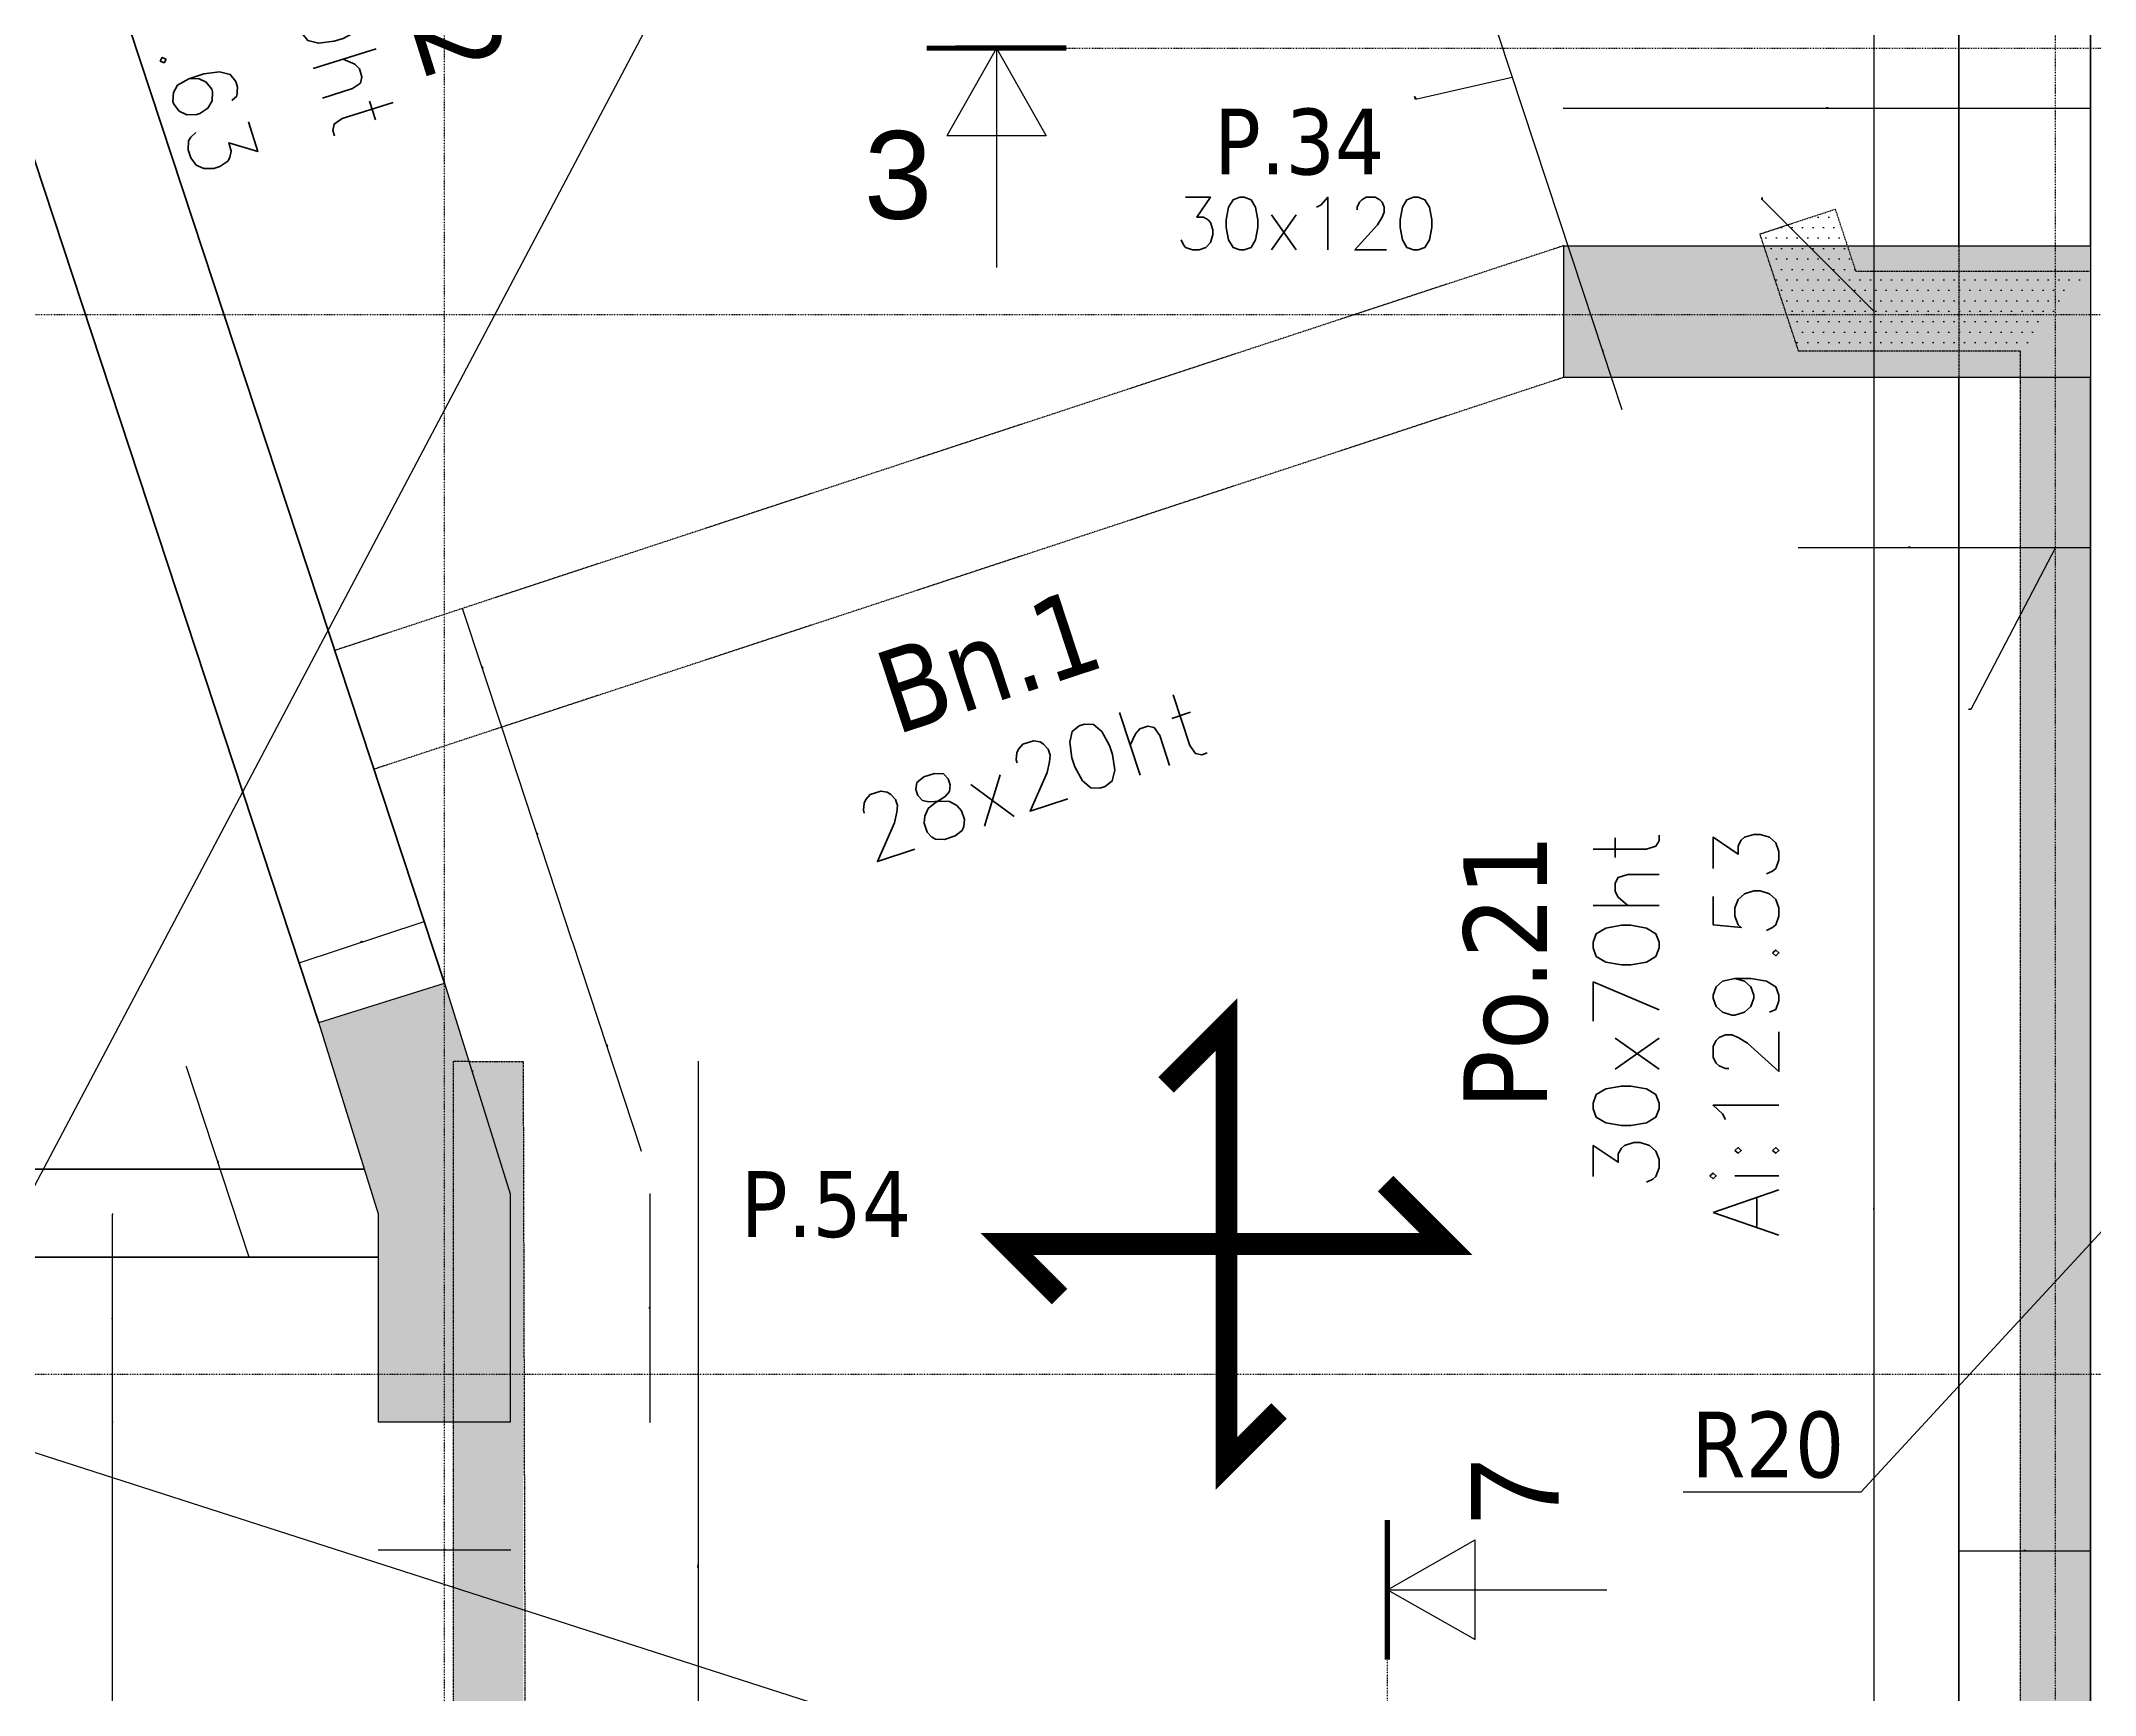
# Model space of a CAD drawing. Extents: x -12912 to 27386, y 1818 to 8189.
# Drawn here: x -512.4 to -44.6, y 6185.4 to 6562.2 of the extents above; entities that cross this region are included whole.
import ezdxf

# ---------------------------------------------------------------- set-up
doc = ezdxf.new("R2010")
doc.units = 0
doc.header["$MEASUREMENT"] = 0
for name, pattern in [('CACHE2', [4.7625, 3.175, -1.5875]), ('GrDotted', [0.4, 0.1, -0.1, 0.1, -0.1]), ('GrFeatureAxis', [0.85, 0.25, -0.2, 0.1, -0.2, 0.1]), ('STRICHPUNKT2_S11', [0.9, 0.7, -0.1, 0, -0.1])]:
    doc.linetypes.add(name, pattern=pattern)
doc.layers.get('0').update_dxf_attribs({"linetype": 'CONTINUOUS'})
doc.layers.get('DEFPOINTS').update_dxf_attribs({"linetype": 'CONTINUOUS'})
for name, color, linetype in [('K_ENT_M_Building_Coffrage PH Sous sol', 7, 'CONTINUOUS'), ('STR_AXES_REPERE', 1, 'CONTINUOUS'), ('STR_COTATION', 1, 'CONTINUOUS'), ('STR_dob_liaisons_voiles', 23, 'CONTINUOUS'), ('STR_SURCH', 9, 'CACHE2'), ('STR_TXT', 102, 'CONTINUOUS')]:
    doc.layers.add(name, color=color, linetype=linetype)
for name, color, linetype, lineweight in [('STR_AXES', 4, 'STRICHPUNKT2_S11', 25), ('STR_dob_dalles', 130, 'CONTINUOUS', 35), ('STR_POUTRES', 102, 'CONTINUOUS', 35)]:
    doc.layers.add(name, color=color, linetype=linetype, lineweight=lineweight)
doc.styles.add('EPAIS', font='TAHOMA.TTF')
doc.styles.add('FIN', font='romans.shx')
doc.styles.add('GrCut', font='swissli.ttf', dxfattribs={"height": 0.2})
doc.styles.add('GrDimensions', font='simplex.shx')
doc.dimstyles.new('nOVO', dxfattribs={"dimscale": 1.3, "dimtxt": 0.09, "dimasz": 0.05, "dimexe": 0.07, "dimexo": 0, "dimgap": 0.05, "dimtad": 1, "dimzin": 0, "dimdsep": 46, "dimtxsty": 'GrDimensions', "dimblk": 'ARCHTICK', "dimcen": 0.09, "dimadec": 0, "dimazin": 0, "dimtfac": 1, "dimtmove": 0, "dimatfit": 3, "dimldrblk": 'OPEN30', "dimfxl": 0, "dimtolj": 1, "dimtzin": 0, "dimarcsym": 0})
doc.dimstyles.new('Novo_MALKO', dxfattribs={"dimscale": 1.3, "dimtxt": 0.09, "dimasz": 0.05, "dimexe": 0.07, "dimexo": 0, "dimgap": 0.05, "dimtad": 1, "dimdec": 0, "dimlfac": 100, "dimzin": 0, "dimdsep": 46, "dimtxsty": 'GrDimensions', "dimblk": 'ARCHTICK', "dimcen": 0.09, "dimadec": 0, "dimazin": 0, "dimtfac": 1, "dimtdec": 0, "dimtmove": 0, "dimatfit": 3, "dimldrblk": 'OPEN30', "dimfxl": 0, "dimtolj": 1, "dimtzin": 0, "dimarcsym": 0})
pattern_1 = [(0, (5243.0074, 5883.9378), (1.190625, 2.38125), [0, -2.38125])]

# ---------------------------------------------------------------- blocks, each defined once
blk = doc.blocks.new('_ArchTick')
at = {"color": 0, "linetype": 'ByBlock', "const_width": 0.15}
blk.add_lwpolyline([(-0.5, -0.5), (0.5, 0.5)], dxfattribs=at)
blk = doc.blocks.new('*D620')
at = {"layer": 'DEFPOINTS', "color": 0, "ltscale": 4.5}
for p in [(-402.56, 6329.69), (-362.73, 6329.69), (-402.56, 6099.69)]:
    blk.add_point(p, dxfattribs=at)
at = {"layer": 'STR_COTATION', "color": 0, "lineweight": -2, "ltscale": 4.5}
for p, q in [((-362.82, 6329.69), (-362.63, 6329.69)), ((-362.73, 6099.69), (-362.73, 6329.69)), ((-362.82, 6099.69), (-362.63, 6099.69))]:
    blk.add_line(p, q, dxfattribs=at)
at = {"layer": 'STR_COTATION', "color": 0, "lineweight": -2, "ltscale": 4.5, "xscale": 0.065, "yscale": 0.065, "zscale": 0.065}
for p, rotation in [((-362.73, 6329.69), 90), ((-362.73, 6099.69), 270)]:
    blk.add_blockref('_ArchTick', p, dxfattribs=dict(at, rotation=rotation))
at = {"layer": 'STR_COTATION', "color": 0, "ltscale": 4.5, "insert": (-362.85, 6214.69), "char_height": 0.117, "attachment_point": 5, "rotation": 90, "style": 'GrDimensions'}
blk.add_mtext('\\A1;230.00', dxfattribs=at)
blk = doc.blocks.new('_Open30')
at = {"color": 0, "linetype": 'ByBlock', "lineweight": -2}
for p, q in [((-1, 0.3), (0, 0)), ((0, 0), (-1, -0.3)), ((0, 0), (-1, 0))]:
    blk.add_line(p, q, dxfattribs=at)
blk = doc.blocks.new('*D621')
at = {"layer": 'DEFPOINTS', "color": 0, "ltscale": 4.5}
for p in [(-153.16, 6616.09), (-120.93, 6518.27), (-161.22, 6504.99)]:
    blk.add_point(p, dxfattribs=at)
at = {"layer": 'STR_COTATION', "color": 0, "lineweight": -2, "ltscale": 4.5}
for p, q in [((-193.37, 6602.85), (-193.54, 6602.79)), ((-193.46, 6602.82), (-161.22, 6504.99)), ((-177.34, 6553.9), (-199.37, 6548.92)), ((-199.37, 6548.92), (-199.58, 6549.57)), ((-161.14, 6505.02), (-161.31, 6504.96))]:
    blk.add_line(p, q, dxfattribs=at)
at = {"layer": 'STR_COTATION', "color": 0, "lineweight": -2, "ltscale": 4.5, "xscale": 0.065, "yscale": 0.065, "zscale": 0.065}
for p, rotation in [((-193.46, 6602.82), 108.2373573360601), ((-161.22, 6504.99), 288.2373573360601)]:
    blk.add_blockref('_ArchTick', p, dxfattribs=dict(at, rotation=rotation))
at = {"layer": 'STR_COTATION', "color": 0, "ltscale": 4.5, "insert": (-199.36, 6549.29), "char_height": 0.117, "attachment_point": 5, "rotation": 288.2374, "style": 'GrDimensions'}
blk.add_mtext('\\A1;103.00', dxfattribs=at)
blk = doc.blocks.new('*D622')
at = {"layer": 'DEFPOINTS', "color": 0, "ltscale": 4.5}
for p in [(-120.93, 6518.27), (-112.14, 6491.59), (-152.43, 6478.31)]:
    blk.add_point(p, dxfattribs=at)
at = {"layer": 'STR_COTATION', "color": 0, "lineweight": -2, "ltscale": 4.5}
for p, q in [((-161.14, 6505.02), (-161.31, 6504.96)), ((-161.22, 6504.99), (-152.43, 6478.31)), ((-152.34, 6478.34), (-152.52, 6478.28))]:
    blk.add_line(p, q, dxfattribs=at)
at = {"layer": 'STR_COTATION', "color": 0, "lineweight": -2, "ltscale": 4.5, "xscale": 0.065, "yscale": 0.065, "zscale": 0.065}
for p, rotation in [((-161.22, 6504.99), 108.2373573360601), ((-152.43, 6478.31), 288.2373573360601)]:
    blk.add_blockref('_ArchTick', p, dxfattribs=dict(at, rotation=rotation))
at = {"layer": 'STR_COTATION', "color": 0, "ltscale": 4.5, "insert": (-156.71, 6491.69), "char_height": 0.117, "attachment_point": 5, "rotation": 288.2374, "style": 'GrDimensions'}
blk.add_mtext('\\A1;2809', dxfattribs=at)
blk = doc.blocks.new('*D623')
at = {"layer": 'DEFPOINTS', "color": 0, "ltscale": 4.5}
for p in [(-112.14, 6491.59), (-61.64, 6491.59), (-61.64, 6446.8)]:
    blk.add_point(p, dxfattribs=at)
at = {"layer": 'STR_COTATION', "color": 0, "lineweight": -2, "ltscale": 4.5}
for p, q in [((-112.14, 6446.89), (-112.14, 6446.71)), ((-112.14, 6446.8), (-61.64, 6446.8)), ((-61.64, 6446.89), (-61.64, 6446.71))]:
    blk.add_line(p, q, dxfattribs=at)
at = {"layer": 'STR_COTATION', "color": 0, "lineweight": -2, "ltscale": 4.5, "xscale": 0.065, "yscale": 0.065, "zscale": 0.065, "rotation": 180}
blk.add_blockref('_ArchTick', (-112.14, 6446.8), dxfattribs=at)
at = {"layer": 'STR_COTATION', "color": 0, "lineweight": -2, "ltscale": 4.5, "xscale": 0.065, "yscale": 0.065, "zscale": 0.065}
blk.add_blockref('_ArchTick', (-61.64, 6446.8), dxfattribs=at)
at = {"layer": 'STR_COTATION', "color": 0, "ltscale": 4.5, "insert": (-86.89, 6446.92), "char_height": 0.117, "attachment_point": 5, "style": 'GrDimensions'}
blk.add_mtext('\\A1;5050', dxfattribs=at)
blk = doc.blocks.new('*D624')
at = {"layer": 'DEFPOINTS', "color": 0, "ltscale": 4.5}
for p in [(-61.64, 6491.59), (-45.64, 6485.59), (-45.64, 6446.8)]:
    blk.add_point(p, dxfattribs=at)
at = {"layer": 'STR_COTATION', "color": 0, "lineweight": -2, "ltscale": 4.5}
for p, q in [((-53.64, 6446.8), (-72.91, 6409.88)), ((-61.64, 6446.89), (-61.64, 6446.71)), ((-61.64, 6446.8), (-45.64, 6446.8)), ((-45.64, 6446.89), (-45.64, 6446.71)), ((-72.91, 6409.88), (-73.43, 6409.88))]:
    blk.add_line(p, q, dxfattribs=at)
at = {"layer": 'STR_COTATION', "color": 0, "lineweight": -2, "ltscale": 4.5, "xscale": 0.065, "yscale": 0.065, "zscale": 0.065, "rotation": 180}
blk.add_blockref('_ArchTick', (-61.64, 6446.8), dxfattribs=at)
at = {"layer": 'STR_COTATION', "color": 0, "lineweight": -2, "ltscale": 4.5, "xscale": 0.065, "yscale": 0.065, "zscale": 0.065}
blk.add_blockref('_ArchTick', (-45.64, 6446.8), dxfattribs=at)
at = {"layer": 'STR_COTATION', "color": 0, "ltscale": 4.5, "insert": (-73.17, 6410), "char_height": 0.117, "attachment_point": 5, "style": 'GrDimensions'}
blk.add_mtext('\\A1;1600', dxfattribs=at)
blk = doc.blocks.new('*D723')
at = {"layer": 'DEFPOINTS', "color": 0, "ltscale": 4.5}
for p in [(-496.14, 6247.56), (-435.56, 6247.56), (-437.56, 5913.91)]:
    blk.add_point(p, dxfattribs=at)
at = {"layer": 'STR_COTATION', "color": 0, "lineweight": -2, "ltscale": 4.5}
for p, q in [((-496.05, 6247.56), (-496.23, 6247.56)), ((-496.14, 5913.91), (-496.14, 6247.56)), ((-496.05, 5913.91), (-496.23, 5913.91))]:
    blk.add_line(p, q, dxfattribs=at)
at = {"layer": 'STR_COTATION', "color": 0, "lineweight": -2, "ltscale": 4.5, "xscale": 0.065, "yscale": 0.065, "zscale": 0.065}
for p, rotation in [((-496.14, 6247.56), 90), ((-496.14, 5913.91), 270)]:
    blk.add_blockref('_ArchTick', p, dxfattribs=dict(at, rotation=rotation))
at = {"layer": 'STR_COTATION', "color": 0, "ltscale": 4.5, "insert": (-496.26, 6080.73), "char_height": 0.117, "attachment_point": 5, "rotation": 90, "style": 'GrDimensions'}
blk.add_mtext('\\A1;333.64', dxfattribs=at)
blk = doc.blocks.new('*D724')
at = {"layer": 'DEFPOINTS', "color": 0, "ltscale": 4.5}
for p in [(-496.14, 6294.96), (-435.56, 6294.96), (-435.56, 6247.56)]:
    blk.add_point(p, dxfattribs=at)
at = {"layer": 'STR_COTATION', "color": 0, "lineweight": -2, "ltscale": 4.5}
for p, q in [((-496.05, 6294.96), (-496.23, 6294.96)), ((-496.14, 6247.56), (-496.14, 6294.96)), ((-496.05, 6247.56), (-496.23, 6247.56))]:
    blk.add_line(p, q, dxfattribs=at)
at = {"layer": 'STR_COTATION', "color": 0, "lineweight": -2, "ltscale": 4.5, "xscale": 0.065, "yscale": 0.065, "zscale": 0.065}
for p, rotation in [((-496.14, 6294.96), 90), ((-496.14, 6247.56), 270)]:
    blk.add_blockref('_ArchTick', p, dxfattribs=dict(at, rotation=rotation))
at = {"layer": 'STR_COTATION', "color": 0, "ltscale": 4.5, "insert": (-496.26, 6271.26), "char_height": 0.117, "attachment_point": 5, "rotation": 90, "style": 'GrDimensions'}
blk.add_mtext('\\A1;4741', dxfattribs=at)
blk = doc.blocks.new('*D725')
at = {"layer": 'DEFPOINTS', "color": 0, "ltscale": 4.5}
for p in [(-449.16, 6338.5), (-435.56, 6294.96), (-465.11, 6285.23)]:
    blk.add_point(p, dxfattribs=at)
at = {"layer": 'STR_COTATION', "color": 0, "lineweight": -2, "ltscale": 4.5}
for p, q in [((-479.3, 6328.57), (-479.47, 6328.51)), ((-479.38, 6328.54), (-465.11, 6285.23)), ((-465.02, 6285.26), (-465.2, 6285.2))]:
    blk.add_line(p, q, dxfattribs=at)
at = {"layer": 'STR_COTATION', "color": 0, "lineweight": -2, "ltscale": 4.5, "xscale": 0.065, "yscale": 0.065, "zscale": 0.065}
for p, rotation in [((-479.38, 6328.54), 108.2373573360601), ((-465.11, 6285.23), 288.2373573360601)]:
    blk.add_blockref('_ArchTick', p, dxfattribs=dict(at, rotation=rotation))
at = {"layer": 'STR_COTATION', "color": 0, "ltscale": 4.5, "insert": (-472.13, 6306.92), "char_height": 0.117, "attachment_point": 5, "rotation": 288.2374, "style": 'GrDimensions'}
blk.add_mtext('\\A1;4560', dxfattribs=at)
blk = doc.blocks.new('*D726')
at = {"layer": 'DEFPOINTS', "color": 0, "ltscale": 4.5}
for p in [(-420.56, 6347.56), (-375.72, 6309.39), (-405.56, 6299.56)]:
    blk.add_point(p, dxfattribs=at)
at = {"layer": 'STR_COTATION', "color": 0, "lineweight": -2, "ltscale": 4.5}
for p, q in [((-391.54, 6357.12), (-391.37, 6357.17)), ((-391.45, 6357.15), (-375.72, 6309.39)), ((-375.8, 6309.36), (-375.63, 6309.42))]:
    blk.add_line(p, q, dxfattribs=at)
at = {"layer": 'STR_COTATION', "color": 0, "lineweight": -2, "ltscale": 4.5, "xscale": 0.065, "yscale": 0.065, "zscale": 0.065}
for p, rotation in [((-391.45, 6357.15), 108.2373573360601), ((-375.72, 6309.39), 288.2373573360601)]:
    blk.add_blockref('_ArchTick', p, dxfattribs=dict(at, rotation=rotation))
at = {"layer": 'STR_COTATION', "color": 0, "ltscale": 4.5, "insert": (-383.47, 6333.31), "char_height": 0.117, "attachment_point": 5, "rotation": 288.2374, "style": 'GrDimensions'}
blk.add_mtext('\\A1;5028', dxfattribs=at)
blk = doc.blocks.new('*D727')
at = {"layer": 'DEFPOINTS', "color": 0, "ltscale": 4.5}
for p in [(-425.19, 6361.61), (-420.56, 6347.56), (-449.19, 6338.61)]:
    blk.add_point(p, dxfattribs=at)
at = {"layer": 'STR_COTATION', "color": 0, "lineweight": -2, "ltscale": 4.5}
for p, q in [((-453.68, 6352.22), (-425.19, 6361.61)), ((-425.16, 6361.52), (-425.22, 6361.69)), ((-453.65, 6352.13), (-453.71, 6352.31))]:
    blk.add_line(p, q, dxfattribs=at)
at = {"layer": 'STR_COTATION', "color": 0, "lineweight": -2, "ltscale": 4.5, "xscale": 0.065, "yscale": 0.065, "zscale": 0.065}
for p, rotation in [((-425.19, 6361.61), 18.23735733602112), ((-453.68, 6352.22), 198.2373573360211)]:
    blk.add_blockref('_ArchTick', p, dxfattribs=dict(at, rotation=rotation))
at = {"layer": 'STR_COTATION', "color": 0, "ltscale": 4.5, "insert": (-439.47, 6357.03), "char_height": 0.117, "attachment_point": 5, "rotation": 18.2374, "style": 'GrDimensions'}
blk.add_mtext('\\A1;3000', dxfattribs=at)
blk = doc.blocks.new('*D728')
at = {"layer": 'DEFPOINTS', "color": 0, "ltscale": 4.5}
for p in [(-435.56, 6247.56), (-405.56, 6247.56), (-405.56, 6218.42)]:
    blk.add_point(p, dxfattribs=at)
at = {"layer": 'STR_COTATION', "color": 0, "lineweight": -2, "ltscale": 4.5}
for p, q in [((-435.56, 6218.52), (-435.56, 6218.33)), ((-435.56, 6218.42), (-405.56, 6218.42)), ((-405.56, 6218.52), (-405.56, 6218.33))]:
    blk.add_line(p, q, dxfattribs=at)
at = {"layer": 'STR_COTATION', "color": 0, "lineweight": -2, "ltscale": 4.5, "xscale": 0.065, "yscale": 0.065, "zscale": 0.065, "rotation": 180}
blk.add_blockref('_ArchTick', (-435.56, 6218.42), dxfattribs=at)
at = {"layer": 'STR_COTATION', "color": 0, "lineweight": -2, "ltscale": 4.5, "xscale": 0.065, "yscale": 0.065, "zscale": 0.065}
blk.add_blockref('_ArchTick', (-405.56, 6218.42), dxfattribs=at)
at = {"layer": 'STR_COTATION', "color": 0, "ltscale": 4.5, "insert": (-420.56, 6218.55), "char_height": 0.117, "attachment_point": 5, "style": 'GrDimensions'}
blk.add_mtext('\\A1;3000', dxfattribs=at)
blk = doc.blocks.new('*D729')
at = {"layer": 'DEFPOINTS', "color": 0, "ltscale": 4.5}
for p in [(-405.56, 6299.56), (-405.56, 6247.56), (-373.78, 6247.56)]:
    blk.add_point(p, dxfattribs=at)
at = {"layer": 'STR_COTATION', "color": 0, "lineweight": -2, "ltscale": 4.5}
for p, q in [((-373.87, 6299.56), (-373.69, 6299.56)), ((-373.78, 6299.56), (-373.78, 6247.56)), ((-373.87, 6247.56), (-373.69, 6247.56))]:
    blk.add_line(p, q, dxfattribs=at)
at = {"layer": 'STR_COTATION', "color": 0, "lineweight": -2, "ltscale": 4.5, "xscale": 0.065, "yscale": 0.065, "zscale": 0.065}
for p, rotation in [((-373.78, 6299.56), 90), ((-373.78, 6247.56), 270)]:
    blk.add_blockref('_ArchTick', p, dxfattribs=dict(at, rotation=rotation))
at = {"layer": 'STR_COTATION', "color": 0, "ltscale": 4.5, "insert": (-373.91, 6273.56), "char_height": 0.117, "attachment_point": 5, "rotation": 90, "style": 'GrDimensions'}
blk.add_mtext('\\A1;5200', dxfattribs=at)
blk = doc.blocks.new('*D736')
at = {"layer": 'DEFPOINTS', "color": 0, "ltscale": 4.5}
for p in [(-45.64, 6218.18), (-75.64, 6192.67), (-45.64, 6192.67)]:
    blk.add_point(p, dxfattribs=at)
at = {"layer": 'STR_COTATION', "color": 0, "lineweight": -2, "ltscale": 4.5}
for p, q in [((-75.64, 6218.09), (-75.64, 6218.27)), ((-75.64, 6218.18), (-45.64, 6218.18)), ((-45.64, 6218.09), (-45.64, 6218.27))]:
    blk.add_line(p, q, dxfattribs=at)
at = {"layer": 'STR_COTATION', "color": 0, "lineweight": -2, "ltscale": 4.5, "xscale": 0.065, "yscale": 0.065, "zscale": 0.065, "rotation": 180}
blk.add_blockref('_ArchTick', (-75.64, 6218.18), dxfattribs=at)
at = {"layer": 'STR_COTATION', "color": 0, "lineweight": -2, "ltscale": 4.5, "xscale": 0.065, "yscale": 0.065, "zscale": 0.065}
blk.add_blockref('_ArchTick', (-45.64, 6218.18), dxfattribs=at)
at = {"layer": 'STR_COTATION', "color": 0, "ltscale": 4.5, "insert": (-60.64, 6218.3), "char_height": 0.117, "attachment_point": 5, "style": 'GrDimensions'}
blk.add_mtext('\\A1;3000', dxfattribs=at)
blk = doc.blocks.new('*D889')
at = {"layer": 'DEFPOINTS', "color": 0, "ltscale": 4.5}
for p in [(-94.92, 6485.59), (-87.72, 6485.59), (-75.64, 6106.69)]:
    blk.add_point(p, dxfattribs=at)
at = {"layer": 'STR_COTATION', "color": 0, "lineweight": -2, "ltscale": 4.5}
for p, q in [((-94.82, 6485.59), (-95.01, 6485.59)), ((-94.92, 6106.69), (-94.92, 6485.59)), ((-94.82, 6106.69), (-95.01, 6106.69))]:
    blk.add_line(p, q, dxfattribs=at)
at = {"layer": 'STR_COTATION', "color": 0, "lineweight": -2, "ltscale": 4.5, "xscale": 0.065, "yscale": 0.065, "zscale": 0.065}
for p, rotation in [((-94.92, 6485.59), 90), ((-94.92, 6106.69), 270)]:
    blk.add_blockref('_ArchTick', p, dxfattribs=dict(at, rotation=rotation))
at = {"layer": 'STR_COTATION', "color": 0, "ltscale": 4.5, "insert": (-95.04, 6296.14), "char_height": 0.117, "attachment_point": 5, "rotation": 90, "style": 'GrDimensions'}
blk.add_mtext('\\A1;378.90', dxfattribs=at)
blk = doc.blocks.new('*D890')
at = {"layer": 'DEFPOINTS', "color": 0, "ltscale": 4.5}
for p in [(-94.92, 6515.59), (-87.72, 6515.59), (-87.72, 6485.59)]:
    blk.add_point(p, dxfattribs=at)
at = {"layer": 'STR_COTATION', "color": 0, "lineweight": -2, "ltscale": 4.5}
for p, q in [((-120.36, 6526.04), (-120.36, 6526.58)), ((-94.92, 6500.59), (-120.36, 6526.04)), ((-94.82, 6515.59), (-95.01, 6515.59)), ((-94.92, 6485.59), (-94.92, 6515.59)), ((-94.82, 6485.59), (-95.01, 6485.59))]:
    blk.add_line(p, q, dxfattribs=at)
at = {"layer": 'STR_COTATION', "color": 0, "lineweight": -2, "ltscale": 4.5, "xscale": 0.065, "yscale": 0.065, "zscale": 0.065}
for p, rotation in [((-94.92, 6515.59), 90), ((-94.92, 6485.59), 270)]:
    blk.add_blockref('_ArchTick', p, dxfattribs=dict(at, rotation=rotation))
at = {"layer": 'STR_COTATION', "color": 0, "ltscale": 4.5, "insert": (-120.49, 6526.31), "char_height": 0.117, "attachment_point": 5, "rotation": 90, "style": 'GrDimensions'}
blk.add_mtext('\\A1;3000', dxfattribs=at)
blk = doc.blocks.new('*D891')
at = {"layer": 'DEFPOINTS', "color": 0, "ltscale": 4.5}
for p in [(-94.92, 6656), (-75.64, 6656), (-87.72, 6515.59)]:
    blk.add_point(p, dxfattribs=at)
at = {"layer": 'STR_COTATION', "color": 0, "lineweight": -2, "ltscale": 4.5}
for p, q in [((-94.82, 6656), (-95.01, 6656)), ((-94.92, 6515.59), (-94.92, 6656)), ((-94.82, 6515.59), (-95.01, 6515.59))]:
    blk.add_line(p, q, dxfattribs=at)
at = {"layer": 'STR_COTATION', "color": 0, "lineweight": -2, "ltscale": 4.5, "xscale": 0.065, "yscale": 0.065, "zscale": 0.065}
for p, rotation in [((-94.92, 6656), 90), ((-94.92, 6515.59), 270)]:
    blk.add_blockref('_ArchTick', p, dxfattribs=dict(at, rotation=rotation))
at = {"layer": 'STR_COTATION', "color": 0, "ltscale": 4.5, "insert": (-95.04, 6585.79), "char_height": 0.117, "attachment_point": 5, "rotation": 90, "style": 'GrDimensions'}
blk.add_mtext('\\A1;140.41', dxfattribs=at)
blk = doc.blocks.new('*D895')
at = {"layer": 'DEFPOINTS', "color": 0, "ltscale": 4.5}
for p in [(-45.64, 6546.9), (-165.64, 6515.59), (-45.64, 6515.59)]:
    blk.add_point(p, dxfattribs=at)
at = {"layer": 'STR_COTATION', "color": 0, "lineweight": -2, "ltscale": 4.5}
for p, q in [((-165.64, 6546.81), (-165.64, 6546.99)), ((-165.64, 6546.9), (-45.64, 6546.9)), ((-45.64, 6546.81), (-45.64, 6546.99))]:
    blk.add_line(p, q, dxfattribs=at)
at = {"layer": 'STR_COTATION', "color": 0, "lineweight": -2, "ltscale": 4.5, "xscale": 0.065, "yscale": 0.065, "zscale": 0.065, "rotation": 180}
blk.add_blockref('_ArchTick', (-165.64, 6546.9), dxfattribs=at)
at = {"layer": 'STR_COTATION', "color": 0, "lineweight": -2, "ltscale": 4.5, "xscale": 0.065, "yscale": 0.065, "zscale": 0.065}
blk.add_blockref('_ArchTick', (-45.64, 6546.9), dxfattribs=at)
at = {"layer": 'STR_COTATION', "color": 0, "ltscale": 4.5, "insert": (-105.64, 6547.03), "char_height": 0.117, "attachment_point": 5, "style": 'GrDimensions'}
blk.add_mtext('\\A1;12000', dxfattribs=at)
blk = doc.blocks.new('*D969')
at = {"layer": 'DEFPOINTS', "color": 0, "ltscale": 4.5}
for p in [(-407.51, 6405.89), (-436.62, 6396.3), (-420.56, 6347.56)]:
    blk.add_point(p, dxfattribs=at)
at = {"layer": 'STR_COTATION', "color": 0, "lineweight": -2, "ltscale": 4.5}
for p, q in [((-407.6, 6405.86), (-407.43, 6405.92)), ((-391.45, 6357.15), (-407.51, 6405.89)), ((-391.54, 6357.12), (-391.37, 6357.17))]:
    blk.add_line(p, q, dxfattribs=at)
at = {"layer": 'STR_COTATION', "color": 0, "lineweight": -2, "ltscale": 4.5, "xscale": 0.065, "yscale": 0.065, "zscale": 0.065}
for p, rotation in [((-407.51, 6405.89), 108.2373573360459), ((-391.45, 6357.15), 288.2373573360459)]:
    blk.add_blockref('_ArchTick', p, dxfattribs=dict(at, rotation=rotation))
at = {"layer": 'STR_COTATION', "color": 0, "ltscale": 4.5, "insert": (-399.37, 6381.56), "char_height": 0.117, "attachment_point": 5, "rotation": 288.2374, "style": 'GrDimensions'}
blk.add_mtext('\\A1;5132', dxfattribs=at)
blk = doc.blocks.new('*D970')
at = {"layer": 'DEFPOINTS', "color": 0, "ltscale": 4.5}
for p in [(-416.43, 6432.95), (-416.43, 6432.95), (-436.62, 6396.3)]:
    blk.add_point(p, dxfattribs=at)
at = {"layer": 'STR_COTATION', "color": 0, "lineweight": -2, "ltscale": 4.5}
for p, q in [((-416.43, 6432.95), (-416.35, 6432.98)), ((-407.51, 6405.89), (-416.43, 6432.95)), ((-407.6, 6405.86), (-407.43, 6405.92))]:
    blk.add_line(p, q, dxfattribs=at)
at = {"layer": 'STR_COTATION', "color": 0, "lineweight": -2, "ltscale": 4.5, "xscale": 0.065, "yscale": 0.065, "zscale": 0.065}
for p, rotation in [((-416.43, 6432.95), 108.2373573360459), ((-407.51, 6405.89), 288.2373573360459)]:
    blk.add_blockref('_ArchTick', p, dxfattribs=dict(at, rotation=rotation))
at = {"layer": 'STR_COTATION', "color": 0, "ltscale": 4.5, "insert": (-411.86, 6419.46), "char_height": 0.117, "attachment_point": 5, "rotation": 288.2374, "style": 'GrDimensions'}
blk.add_mtext('\\A1;2849', dxfattribs=at)

msp = doc.modelspace()

# ---------------------------------------------------------------- hatches: boundary and pattern name
at = {"layer": 'STR_AXES_REPERE', "linetype": 'Continuous'}
for points in [[(-45.64, 6485.588), (-165.64, 6485.588), (-165.64, 6515.588), (-45.64, 6515.588)], [(-405.56, 6299.555), (-405.56, 6247.555), (-435.56, 6247.555), (-435.56, 6294.977), (-449.194, 6338.607), (-420.56, 6347.555)]]:
    msp.add_hatch(color=256, dxfattribs=at).paths.add_polyline_path(points)
at = {"layer": 'STR_SURCH', "linetype": 'Continuous'}
h = msp.add_hatch(dxfattribs=at)
h.set_pattern_fill('DOTS', color=256, scale=1.5, style=0)
h.set_pattern_definition(pattern_1)
h.paths.add_polyline_path([(-103.742, 6523.932), (-120.93, 6518.268), (-112.139, 6491.588), (-99.047, 6509.685)])
h = msp.add_hatch(dxfattribs=at)
h.set_pattern_fill('DOTS', color=256, scale=1.5, style=0)
h.set_pattern_definition(pattern_1)
h.paths.add_polyline_path([(-45.64, 6509.685), (-99.047, 6509.685), (-112.139, 6491.588), (-61.64, 6491.588)])
h = msp.add_hatch(dxfattribs=at)
h.set_pattern_fill('DOTS', color=256, scale=1.5, style=0)
h.set_pattern_definition(pattern_1)
h.paths.add_polyline_path([(-45.64, 6509.685), (-61.64, 6491.588), (-61.64, 6099.685), (-45.64, 6083.685)])
h = msp.add_hatch(dxfattribs=at)
h.set_pattern_fill('DOTS', color=256, scale=1.5, style=0)
h.set_pattern_definition(pattern_1)
h.paths.add_polyline_path([(-402.56, 6329.685), (-418.56, 6329.685), (-418.56, 5899.914), (-402.56, 5883.914)])

# ---------------------------------------------------------------- linework, layer by layer
at = {"color": 1, "linetype": 'ByBlock', "const_width": 5}
for points in [[(-242.433, 6288.125), (-242.433, 6338.125), (-256.186, 6324.372)], [(-242.433, 6288.125), (-192.433, 6288.125), (-206.186, 6301.879)], [(-280.442, 6276.135), (-292.433, 6288.125), (-242.433, 6288.125)], [(-230.442, 6250.116), (-242.433, 6238.125), (-242.433, 6288.125)]]:
    msp.add_lwpolyline(points, dxfattribs=at)
at = {"layer": 'K_ENT_M_Building_Coffrage PH Sous sol', "color": 7, "linetype": 'Continuous'}
for p, q in [((-294.819, 6560.623), (-306.166, 6540.623)), ((-294.819, 6560.623), (-294.819, 6540.623)), ((-294.819, 6560.623), (-283.473, 6540.623)), ((-283.473, 6540.623), (-306.166, 6540.623)), ((-294.819, 6540.623), (-294.819, 6510.623))]:
    msp.add_line(p, q, dxfattribs=at)
at = {"layer": 'K_ENT_M_Building_Coffrage PH Sous sol', "color": 7, "linetype": 'Continuous', "extrusion": (1.49966e-32, 1.22461e-16, -1)}
for p, q in [((-205.795, 6209.353), (-185.795, 6220.7)), ((-185.795, 6198.007), (-185.795, 6220.7)), ((-205.795, 6209.353), (-185.795, 6209.353)), ((-205.795, 6209.353), (-185.795, 6198.007)), ((-185.795, 6209.353), (-155.795, 6209.353))]:
    msp.add_line(p, q, dxfattribs=at)
at = {"layer": 'K_ENT_M_Building_Coffrage PH Sous sol', "color": 7, "linetype": 'Continuous', "const_width": 1.2}
msp.add_lwpolyline([(-278.894, 6560.643), (-310.745, 6560.603)], dxfattribs=at)
at = {"layer": 'K_ENT_M_Building_Coffrage PH Sous sol', "color": 7, "linetype": 'GrFeatureAxis'}
for points in [[(-294.819, 6560.623), (743.835, 6560.623)], [(-1174.64, 6258.483), (7646.442, 6258.483)], [(-205.795, 5788.425), (-205.795, 6209.353)]]:
    msp.add_lwpolyline(points, dxfattribs=at)
at = {"layer": 'K_ENT_M_Building_Coffrage PH Sous sol', "color": 7, "linetype": 'Continuous', "extrusion": (1.49966e-32, 1.22461e-16, -1), "const_width": 1.2}
msp.add_lwpolyline([(205.815, 6193.428), (205.775, 6225.279)], dxfattribs=at)
at = {"layer": 'STR_AXES', "linetype": 'GrFeatureAxis'}
for p, q in [((-53.64, 5522.963), (-53.64, 8122.963)), ((-420.56, 5622.963), (-420.56, 8022.963)), ((-1309.741, 6499.914), (7906.576, 6499.914))]:
    msp.add_line(p, q, dxfattribs=at)
at = {"layer": 'STR_AXES_REPERE', "linetype": 'Continuous'}
for p, q in [((-165.64, 6515.588), (-45.64, 6515.588)), ((-165.64, 6485.588), (-165.64, 6515.588)), ((-45.64, 6515.588), (-45.64, 6485.588)), ((-45.64, 6485.588), (-165.64, 6485.588)), ((-449.194, 6338.607), (-420.56, 6347.555)), ((-420.56, 6347.555), (-405.56, 6299.555)), ((-438.738, 6305.148), (-449.194, 6338.607)), ((-405.56, 6299.555), (-405.56, 6247.555)), ((-405.56, 6247.555), (-435.56, 6247.555))]:
    msp.add_line(p, q, dxfattribs=at)
at = {"layer": 'STR_COTATION', "ltscale": 4.5}
msp.add_lwpolyline([(-435.56, 6247.555), (-435.56, 6294.964), (-449.194, 6338.607)], dxfattribs=at)
at = {"layer": 'STR_dob_dalles', "linetype": 'Continuous', "lineweight": -3}
for p, q in [((-527.196, 6276.246), (-166.958, 6958.317)), ((-525.934, 6244.466), (-75.64, 6099.685))]:
    msp.add_line(p, q, dxfattribs=at)
at = {"layer": 'STR_dob_liaisons_voiles', "ltscale": 4.5}
for p in [(-35.64, 6299.091), (-138.415, 6231.668)]:
    msp.add_line(p, (-97.861, 6231.668), dxfattribs=at)
at = {"layer": 'STR_POUTRES', "linetype": 'Continuous'}
for p, q in [((-574.131, 6813.625), (-420.558, 6347.556)), ((-449.16, 6338.497), (-602.624, 6804.236)), ((-75.64, 6515.588), (-75.64, 6655.999)), ((-45.64, 6655.999), (-45.64, 6515.588)), ((-75.64, 6106.685), (-75.64, 6485.588)), ((-45.64, 6485.588), (-45.64, 6106.685)), ((-413.987, 6327.614), (-414.297, 6327.512)), ((-812.588, 6305.148), (-438.738, 6305.148)), ((-435.56, 6285.148), (-812.588, 6285.148))]:
    msp.add_line(p, q, dxfattribs=at)
at = {"layer": 'STR_SURCH', "linetype": 'GrDotted', "ltscale": 0.25}
for p in [(-120.93, 6518.268), (-99.047, 6509.685)]:
    msp.add_line(p, (-103.742, 6523.932), dxfattribs=at)
at = {"layer": 'STR_SURCH', "linetype": 'GrDotted', "ltscale": 0.5}
for p, q in [((-112.139, 6491.588), (-120.93, 6518.268)), ((-75.64, 6515.588), (-75.64, 6485.588))]:
    msp.add_line(p, q, dxfattribs=at)
at = {"layer": 'STR_SURCH', "linetype": 'GrDotted'}
for p, q in [((-165.64, 6515.588), (-445.536, 6423.361)), ((-45.64, 6509.685), (-99.047, 6509.685)), ((-61.64, 6491.588), (-112.139, 6491.588)), ((-61.64, 6491.588), (-61.64, 6099.685)), ((-165.64, 6485.588), (-436.619, 6396.299)), ((-418.56, 6329.685), (-418.56, 6099.685)), ((-401.901, 6099.685), (-402.56, 6329.685))]:
    msp.add_line(p, q, dxfattribs=at)
at = {"layer": 'STR_SURCH', "linetype": 'GrDotted', "ltscale": 0.002891}
msp.add_line((-449.16, 6338.497), (-449.194, 6338.607), dxfattribs=at)
at = {"layer": 'STR_SURCH', "linetype": 'GrDotted', "ltscale": 0.0625}
for q in [(-418.56, 6329.685), (-402.56, 6329.685)]:
    msp.add_line((-414.67, 6329.685), q, dxfattribs=at)

# ---------------------------------------------------------------- texts
at = {"layer": 'K_ENT_M_Building_Coffrage PH Sous sol', "color": 7, "linetype": 'Continuous', "insert": (-317.229, 6531.584), "char_height": 20, "attachment_point": 5, "style": 'GrCut'}
msp.add_mtext('{3}', dxfattribs=at)
at = {"layer": 'K_ENT_M_Building_Coffrage PH Sous sol', "color": 7, "linetype": 'Continuous', "insert": (-176.756, 6231.763), "char_height": 20, "attachment_point": 5, "rotation": 90, "style": 'GrCut'}
msp.add_mtext('{7}', dxfattribs=at)
at = {"layer": 'STR_dob_liaisons_voiles', "ltscale": 4.5, "style": 'EPAIS'}
msp.add_text('R20', height=15, dxfattribs=at).set_placement((-136.526, 6234.943))
at = {"layer": 'STR_TXT', "linetype": 'Continuous', "attachment_point": 1}
for s, insert, char_height, rotation, style in [('30x60ht', (-455.631, 6622.412), 15, 287.48132, 'FIN'), ('Ai:129.63', (-490.504, 6624.106), 15, 287.48132, 'FIN'), ('Po.32', (-424.702, 6617.768), 19, 287.48132, 'EPAIS'), ('Bn.1', (-323.796, 6422.077), 19, 18.23736, 'EPAIS'), ('28x20ht', (-328.488, 6388.907), 15, 18.23736, 'FIN'), ('30x70ht', (-158.919, 6300.311), 15, 90, 'FIN'), ('Ai:129.53', (-131.621, 6289.512), 15, 90, 'FIN'), ('Po.21', (-188.47, 6318.798), 19, 90, 'EPAIS')]:
    msp.add_mtext(s, dxfattribs=dict(at, insert=insert, char_height=char_height, rotation=rotation, style=style))
at = {"layer": 'STR_TXT', "linetype": 'Continuous', "lineweight": -3, "attachment_point": 1}
for s, insert, char_height, style in [(' P.34', (-250.908, 6546.823), 15, 'EPAIS'), ('30x120', (-254.325, 6526.631), 12, 'FIN'), (' P.54', (-358.675, 6304.733), 15, 'EPAIS')]:
    msp.add_mtext(s, dxfattribs=dict(at, insert=insert, char_height=char_height, style=style))

# ---------------------------------------------------------------- dimensions: what is measured, and where the dimension line sits
at = {"layer": 'STR_COTATION', "ltscale": 4.5}
for base, p1, p2, angle, dimstyle, override, picture, middle in [((-94.915, 6655.999), (-87.719, 6515.588), (-75.64, 6655.999), 90, 'nOVO', {"dimtmove": 1}, '*D891', (-95.039, 6585.794)), ((-152.43, 6478.311), (-120.93, 6518.268), (-112.139, 6491.588), 288.23736, 'nOVO', {"dimdec": 0, "dimlfac": 100, "dimtmove": 1}, '*D622', (-156.709, 6491.69)), ((-94.915, 6485.588), (-75.64, 6106.685), (-87.719, 6485.588), 90, 'nOVO', {"dimtmove": 1}, '*D889', (-95.039, 6296.137)), ((-362.725, 6329.685), (-402.56, 6099.685), (-402.56, 6329.685), 90, 'nOVO', {"dimtmove": 1}, '*D620', (-362.849, 6214.685)), ((-496.138, 6294.964), (-435.56, 6247.555), (-435.56, 6294.964), 90, 'Novo_MALKO', {"dimtmove": 1}, '*D724', (-496.262, 6271.26))]:
    dim = msp.add_linear_dim(base=base, p1=p1, p2=p2, angle=angle, dimstyle=dimstyle, override=override, dxfattribs=at)
    dim.commit()
    dim.dimension.update_dxf_attribs({"geometry": picture, "text_midpoint": middle})
for base, p1, p2, angle, dimstyle, picture, middle in [((-161.222, 6504.992), (-153.164, 6616.094), (-120.93, 6518.268), 288.23736, 'nOVO', '*D621', (-199.39, 6548.984)), ((-94.915, 6515.588), (-87.719, 6485.588), (-87.719, 6515.588), 90, 'Novo_MALKO', '*D890', (-120.363, 6526.1)), ((-416.432, 6432.951), (-436.619, 6396.299), (-416.432, 6432.951), 288.23736, 'Novo_MALKO', '*D970', (-411.973, 6419.42))]:
    dim = msp.add_linear_dim(base=base, p1=p1, p2=p2, angle=angle, dimstyle=dimstyle, override={"dimtmove": 1}, dxfattribs=at)
    dim.commit()
    dim.dimension.update_dxf_attribs({"geometry": picture, "text_midpoint": middle, "dimtype": 160})
dim = msp.add_linear_dim(base=(-45.64, 6546.903), p1=(-165.64, 6515.588), p2=(-45.64, 6515.588), dimstyle='Novo_MALKO', dxfattribs=at)
dim.commit()
dim.dimension.update_dxf_attribs({"geometry": '*D895', "text_midpoint": (-105.64, 6547.027)})
dim = msp.add_linear_dim(base=(-61.64, 6446.8), p1=(-112.139, 6491.588), p2=(-61.64, 6491.588), dimstyle='nOVO', override={"dimdec": 0, "dimlfac": 100}, dxfattribs=at)
dim.commit()
dim.dimension.update_dxf_attribs({"geometry": '*D623', "text_midpoint": (-86.89, 6446.923)})
dim = msp.add_linear_dim(base=(-45.64, 6446.8), p1=(-61.64, 6491.588), p2=(-45.64, 6485.588), dimstyle='nOVO', override={"dimdec": 0, "dimlfac": 100, "dimtmove": 1}, dxfattribs=at)
dim.commit()
dim.dimension.update_dxf_attribs({"geometry": '*D624', "text_midpoint": (-72.977, 6409.88), "dimtype": 160})
for base, p1, p2, angle, dimstyle, picture, middle in [((-407.515, 6405.889), (-420.558, 6347.556), (-436.619, 6396.299), 288.23736, 'Novo_MALKO', '*D969', (-399.367, 6381.556)), ((-375.717, 6309.389), (-420.56, 6347.555), (-405.56, 6299.555), 288.23736, 'Novo_MALKO', '*D726', (-383.468, 6333.306)), ((-465.11, 6285.227), (-449.16, 6338.497), (-435.56, 6294.964), 288.23736, 'Novo_MALKO', '*D725', (-472.128, 6306.921)), ((-373.783, 6247.555), (-405.56, 6299.555), (-405.56, 6247.555), 90, 'Novo_MALKO', '*D729', (-373.906, 6273.555)), ((-496.138, 6247.555), (-437.56, 5913.914), (-435.56, 6247.555), 90, 'nOVO', '*D723', (-496.262, 6080.735))]:
    dim = msp.add_linear_dim(base=base, p1=p1, p2=p2, angle=angle, dimstyle=dimstyle, dxfattribs=at)
    dim.commit()
    dim.dimension.update_dxf_attribs({"geometry": picture, "text_midpoint": middle})
dim = msp.add_linear_dim(base=(-425.19, 6361.607), p1=(-449.194, 6338.607), p2=(-420.56, 6347.555), angle=18.23736, dimstyle='Novo_MALKO', dxfattribs=at)
dim.commit()
dim.dimension.update_dxf_attribs({"geometry": '*D727', "text_midpoint": (-439.435, 6356.914), "dimtype": 160})
for base, p1, p2, picture, middle in [((-405.56, 6218.425), (-435.56, 6247.555), (-405.56, 6247.555), '*D728', (-420.56, 6218.425)), ((-45.64, 6218.181), (-75.64, 6192.666), (-45.64, 6192.666), '*D736', (-60.64, 6218.181))]:
    dim = msp.add_linear_dim(base=base, p1=p1, p2=p2, dimstyle='Novo_MALKO', dxfattribs=at)
    dim.commit()
    dim.dimension.update_dxf_attribs({"geometry": picture, "text_midpoint": middle, "dimtype": 160})

doc.saveas('drawing.dxf')
